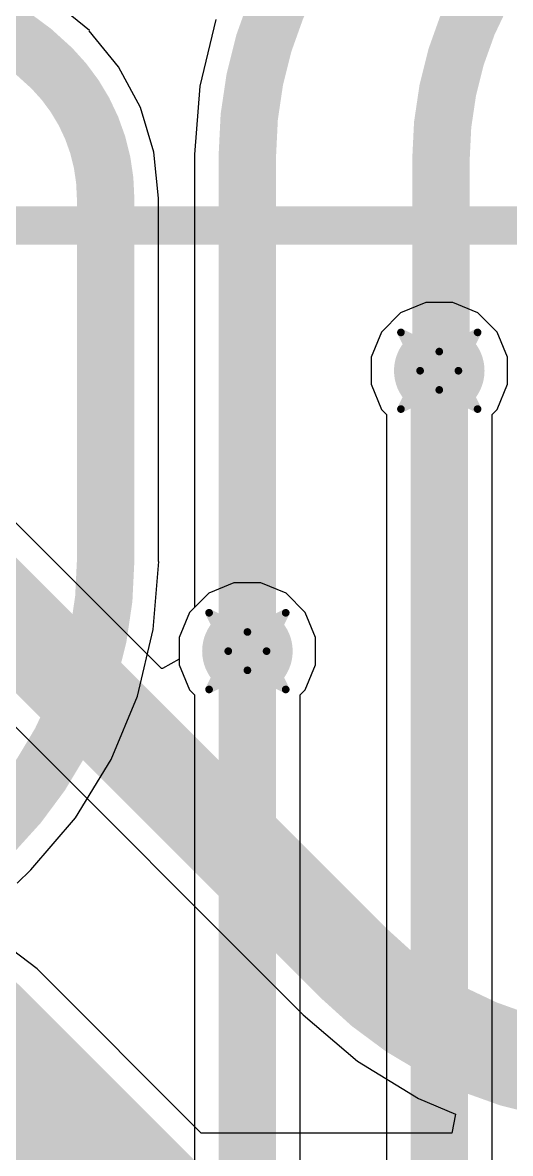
# Model space of a CAD drawing. Header units: millimetres. Extents: x -41 to 155, y -111 to 87.
# Drawn here: x -11.98 to -8.75, y -6.15 to 1.34 of the extents above; entities that cross this region are included whole.
import ezdxf

# ---------------------------------------------------------------- set-up
doc = ezdxf.new("R2010")
doc.units = ezdxf.units.MM
for name, color, linetype in [('BottomLayer', 5, 'Continuous'), ('DrillDrawing', 1, 'Continuous'), ('Mechanical1', 6, 'Continuous'), ('Mechanical2', 216, 'Continuous'), ('TopLayer', 1, 'Continuous'), ('ViaHoleLayer', 16, 'Continuous')]:
    doc.layers.add(name, color=color, linetype=linetype)

msp = doc.modelspace()

# ---------------------------------------------------------------- hatches: boundary and pattern name
at = {"layer": 'BottomLayer'}
h = msp.add_hatch(color=5, dxfattribs=at)
edge = h.paths.add_edge_path()
edge.add_arc((-9.2186, -0.9617), 0.3, 0, 360)
h = msp.add_hatch(color=5, dxfattribs=at)
edge = h.paths.add_edge_path()
edge.add_arc((-10.4902, -2.8194), 0.3, 0, 360)
at = {"layer": 'TopLayer'}
h = msp.add_hatch(color=1, dxfattribs=at)
edge = h.paths.add_edge_path()
edge.add_arc((-9.2186, -0.9617), 0.3, 0, 360)
h = msp.add_hatch(color=1, dxfattribs=at)
edge = h.paths.add_edge_path()
edge.add_arc((-10.4902, -2.8194), 0.3, 0, 360)
at = {"layer": 'ViaHoleLayer'}
h = msp.add_hatch(color=16, dxfattribs=at)
edge = h.paths.add_edge_path()
edge.add_arc((-9.2186, -0.9617), 0.15, 0, 360)
h = msp.add_hatch(color=16, dxfattribs=at)
edge = h.paths.add_edge_path()
edge.add_arc((-10.4902, -2.8194), 0.15, 0, 360)

# ---------------------------------------------------------------- linework, layer by layer
at = {"layer": 'BottomLayer'}
for p, q in [((-10.7005, 1.3655), (-10.8064, 0.9243)), ((-10.8064, 0.9243), (-10.842, 0.4719)), ((-10.842, 0.4719), (-10.8398, 0.4719)), ((-10.8398, 0.4719), (-10.8398, -2.5292)), ((-11.0599, -2.9349), (-12.254, -1.7408)), ((-12.8176, -2.5324), (-10.1213, -5.2286)), ((-10.8398, -2.5292), (-10.8737, -2.5631)), ((-10.8737, -2.5631), (-10.9426, -2.7294)), ((-10.9426, -2.7294), (-10.9426, -2.8726)), ((-10.9426, -2.8726), (-11.0527, -2.9333)), ((-11.0527, -2.9333), (-11.0599, -2.9349)), ((-11.8844, -4.9248), (-12.0489, -4.7986)), ((-10.7962, -6.013), (-11.8844, -4.9248)), ((-10.1213, -5.2286), (-10.1214, -5.2287)), ((-10.1214, -5.2287), (-9.7611, -5.5364)), ((-9.7611, -5.5364), (-9.3572, -5.7839)), ((-9.3572, -5.7839), (-9.1108, -5.886)), ((-9.1108, -5.886), (-9.136, -6.013)), ((-9.136, -6.013), (-10.7962, -6.013))]:
    msp.add_line(p, q, dxfattribs=at)
for points, const_width in [([(-10.4902, 0.4719, -0.198912), (-9.7463, 2.2679)], 0.381), ([(-9.2074, 0.4383, -0.198912), (-8.5205, 2.0967)], 0.381), ([(-9.2074, -0.9346, -0.198912), (-9.2186, -0.9617)], 0.381), ([(-7.9865, -5.6338, -0.198912), (-9.7825, -4.8899)], 0.635)]:
    msp.add_lwpolyline(points, format="xyb", dxfattribs=dict(at, const_width=const_width))
for points, const_width in [([(-10.4902, -2.8194), (-10.4902, 0.4719)], 0.381), ([(-9.2074, -0.9346), (-9.2074, 0.4383)], 0.381), ([(-12.7986, -1.8738), (-9.7825, -4.8899)], 0.635), ([(-20.6502, -5.4864), (-12.446, -5.4864)], 1.27), ([(-12.446, -5.4864), (-11.1252, -6.8072)], 1.27)]:
    msp.add_lwpolyline(points, dxfattribs=dict(at, const_width=const_width))
for points, const_width in [([(-10.5854, 0.4719, 1), (-10.3949, 0.4719, 1)], 0.1905), ([(-10.5854, 0.4719, 1), (-10.3949, 0.4719, 1)], 0.1905), ([(-9.3027, 0.4383, 1), (-9.1122, 0.4383, 1)], 0.1905), ([(-9.3027, 0.4383, 1), (-9.1122, 0.4383, 1)], 0.1905), ([(-9.3027, -0.9346, 1), (-9.1122, -0.9346, 1)], 0.1905), ([(-9.3027, -0.9346, 1), (-9.1122, -0.9346, 1)], 0.1905), ([(-9.3139, -0.9617, 1), (-9.1234, -0.9617, 1)], 0.1905), ([(-10.5854, -2.8194, 1), (-10.3949, -2.8194, 1)], 0.1905), ([(-9.9413, -4.8899, 1), (-9.6238, -4.8899, 1)], 0.3175), ([(-9.9413, -4.8899, 1), (-9.6238, -4.8899, 1)], 0.3175), ([(-12.7635, -5.4864, 1), (-12.1285, -5.4864, 1)], 0.635), ([(-12.7635, -5.4864, 1), (-12.1285, -5.4864, 1)], 0.635)]:
    msp.add_lwpolyline(points, format="xyb", close=True, dxfattribs=dict(at, const_width=const_width))
at = {"layer": 'DrillDrawing', "const_width": 0.0508}
for points in [[(-9.4726, -0.7077), (-9.2186, -0.8347)], [(-9.4726, -0.7077), (-9.3456, -0.9617)], [(-9.2186, -0.8347), (-8.9646, -0.7077)], [(-9.0916, -0.9617), (-8.9646, -0.7077)], [(-9.4726, -1.2157), (-9.3456, -0.9617)], [(-9.0916, -0.9617), (-8.9646, -1.2157)], [(-9.4726, -1.2157), (-9.2186, -1.0887)], [(-9.2186, -1.0887), (-8.9646, -1.2157)], [(-10.7442, -2.5654), (-10.4902, -2.6924)], [(-10.7442, -2.5654), (-10.6172, -2.8194)], [(-10.4902, -2.6924), (-10.2362, -2.5654)], [(-10.3632, -2.8194), (-10.2362, -2.5654)], [(-10.7442, -3.0734), (-10.6172, -2.8194)], [(-10.3632, -2.8194), (-10.2362, -3.0734)], [(-10.7442, -3.0734), (-10.4902, -2.9464)], [(-10.4902, -2.9464), (-10.2362, -3.0734)]]:
    msp.add_lwpolyline(points, dxfattribs=at)
at = {"layer": 'DrillDrawing', "const_width": 0.0254}
for points in [[(-9.4853, -0.7077, 1), (-9.4599, -0.7077, 1)], [(-9.4853, -0.7077, 1), (-9.4599, -0.7077, 1)], [(-8.9773, -0.7077, 1), (-8.9519, -0.7077, 1)], [(-8.9773, -0.7077, 1), (-8.9519, -0.7077, 1)], [(-9.2313, -0.8347, 1), (-9.2059, -0.8347, 1)], [(-9.2313, -0.8347, 1), (-9.2059, -0.8347, 1)], [(-9.3583, -0.9617, 1), (-9.3329, -0.9617, 1)], [(-9.3583, -0.9617, 1), (-9.3329, -0.9617, 1)], [(-9.1043, -0.9617, 1), (-9.0789, -0.9617, 1)], [(-9.1043, -0.9617, 1), (-9.0789, -0.9617, 1)], [(-9.2313, -1.0887, 1), (-9.2059, -1.0887, 1)], [(-9.2313, -1.0887, 1), (-9.2059, -1.0887, 1)], [(-9.4853, -1.2157, 1), (-9.4599, -1.2157, 1)], [(-9.4853, -1.2157, 1), (-9.4599, -1.2157, 1)], [(-8.9773, -1.2157, 1), (-8.9519, -1.2157, 1)], [(-8.9773, -1.2157, 1), (-8.9519, -1.2157, 1)], [(-10.7569, -2.5654, 1), (-10.7315, -2.5654, 1)], [(-10.7569, -2.5654, 1), (-10.7315, -2.5654, 1)], [(-10.2489, -2.5654, 1), (-10.2235, -2.5654, 1)], [(-10.2489, -2.5654, 1), (-10.2235, -2.5654, 1)], [(-10.5029, -2.6924, 1), (-10.4775, -2.6924, 1)], [(-10.5029, -2.6924, 1), (-10.4775, -2.6924, 1)], [(-10.6299, -2.8194, 1), (-10.6045, -2.8194, 1)], [(-10.6299, -2.8194, 1), (-10.6045, -2.8194, 1)], [(-10.3759, -2.8194, 1), (-10.3505, -2.8194, 1)], [(-10.3759, -2.8194, 1), (-10.3505, -2.8194, 1)], [(-10.5029, -2.9464, 1), (-10.4775, -2.9464, 1)], [(-10.5029, -2.9464, 1), (-10.4775, -2.9464, 1)], [(-10.7569, -3.0734, 1), (-10.7315, -3.0734, 1)], [(-10.7569, -3.0734, 1), (-10.7315, -3.0734, 1)], [(-10.2489, -3.0734, 1), (-10.2235, -3.0734, 1)], [(-10.2489, -3.0734, 1), (-10.2235, -3.0734, 1)]]:
    msp.add_lwpolyline(points, format="xyb", close=True, dxfattribs=at)
at = {"layer": 'Mechanical1', "const_width": 0.254}
msp.add_lwpolyline([(-26.7326, 19.8284, -3.064051), (-27.0164, -19.4272)], format="xyb", dxfattribs=at)
msp.add_lwpolyline([(-38.0238, 0), (38, 0)], dxfattribs=at)
at = {"layer": 'Mechanical2', "const_width": 0.254}
msp.add_lwpolyline([(-27.7733, 19.435, -3.216016), (-28.067, -19.0083)], format="xyb", dxfattribs=at)
at = {"layer": 'TopLayer'}
for p, q in [((-11.5369, 1.2919), (-11.8528, 1.5511)), ((-11.5387, 1.2901), (-11.5369, 1.2919)), ((-11.3437, 1.0526), (-11.5387, 1.2901)), ((-11.1989, 0.7815), (-11.3437, 1.0526)), ((-11.1097, 0.4874), (-11.1989, 0.7815)), ((-11.0796, 0.1816), (-11.1097, 0.4874)), ((-11.0804, -2.2244), (-11.0804, 0.1816)), ((-11.0804, 0.1816), (-11.0796, 0.1816)), ((-9.3086, -0.5093), (-9.4749, -0.5781)), ((-9.1286, -0.5093), (-9.3086, -0.5093)), ((-8.9623, -0.5781), (-9.1286, -0.5093)), ((-9.4749, -0.5781), (-9.6021, -0.7054)), ((-8.8351, -0.7054), (-8.9623, -0.5781)), ((-9.6021, -0.7054), (-9.671, -0.8717)), ((-8.7662, -0.8717), (-8.8351, -0.7054)), ((-9.671, -0.8717), (-9.671, -1.0517)), ((-8.7662, -1.0517), (-8.7662, -0.8717)), ((-9.671, -1.0517), (-9.6021, -1.2179)), ((-8.8351, -1.2179), (-8.7662, -1.0517)), ((-9.6021, -1.2179), (-9.5682, -1.2518)), ((-9.5682, -1.2518), (-9.5682, -7.6816)), ((-8.869, -1.2518), (-8.8351, -1.2179)), ((-8.869, -7.7714), (-8.869, -1.2518)), ((-11.1138, -2.6767), (-11.0782, -2.2244)), ((-11.0782, -2.2244), (-11.0804, -2.2244)), ((-10.5802, -2.367), (-10.7465, -2.4359)), ((-10.4002, -2.367), (-10.5802, -2.367)), ((-10.2339, -2.4359), (-10.4002, -2.367)), ((-10.7465, -2.4359), (-10.8737, -2.5631)), ((-10.1067, -2.5631), (-10.2339, -2.4359)), ((-10.8737, -2.5631), (-10.9426, -2.7294)), ((-10.0378, -2.7294), (-10.1067, -2.5631)), ((-11.2197, -3.118), (-11.1138, -2.6767)), ((-10.9426, -2.7294), (-10.9426, -2.9094)), ((-10.0378, -2.9094), (-10.0378, -2.7294)), ((-10.9426, -2.9094), (-10.8737, -3.0757)), ((-10.1067, -3.0757), (-10.0378, -2.9094)), ((-11.3934, -3.5372), (-11.2197, -3.118)), ((-10.8737, -3.0757), (-10.8398, -3.1096)), ((-10.8398, -3.1096), (-10.8398, -7.6816)), ((-10.1406, -3.1096), (-10.1067, -3.0757)), ((-10.1406, -7.7714), (-10.1406, -3.1096)), ((-11.6305, -3.9241), (-11.3934, -3.5372)), ((-11.9252, -4.2692), (-11.6305, -3.9241)), ((-12.0165, -4.3574), (-11.9252, -4.2692)), ((-11.9252, -4.2692), (-11.9252, -4.2692))]:
    msp.add_line(p, q, dxfattribs=at)
at = {"layer": 'TopLayer', "const_width": 0.381}
for points in [[(-13.0107, 1.5494, -0.198912), (-11.7865, 1.0423)], [(-11.7865, 1.0423, -0.198912), (-11.43, 0.1816)], [(-11.43, -2.2244, -0.198912), (-12.1739, -4.0204)]]:
    msp.add_lwpolyline(points, format="xyb", dxfattribs=at)
at = {"layer": 'TopLayer', "const_width": 0.1905}
for points in [[(-11.8818, 1.0423, 1), (-11.6913, 1.0423, 1)], [(-11.8818, 1.0423, 1), (-11.6913, 1.0423, 1)], [(-11.5252, 0.1816, 1), (-11.3347, 0.1816, 1)], [(-11.5252, 0.1816, 1), (-11.3347, 0.1816, 1)], [(-9.3139, -0.9617, 1), (-9.1234, -0.9617, 1)], [(-11.5252, -2.2244, 1), (-11.3347, -2.2244, 1)], [(-11.5252, -2.2244, 1), (-11.3347, -2.2244, 1)], [(-10.5854, -2.8194, 1), (-10.3949, -2.8194, 1)]]:
    msp.add_lwpolyline(points, format="xyb", close=True, dxfattribs=at)
at = {"layer": 'TopLayer', "const_width": 0.381}
for points in [[(-11.43, -2.2244), (-11.43, 0.1816)], [(-9.2186, -8.6738), (-9.2186, -0.9617)], [(-10.4902, -8.6722), (-10.4902, -2.8194)]]:
    msp.add_lwpolyline(points, dxfattribs=at)

doc.saveas('drawing.dxf')
